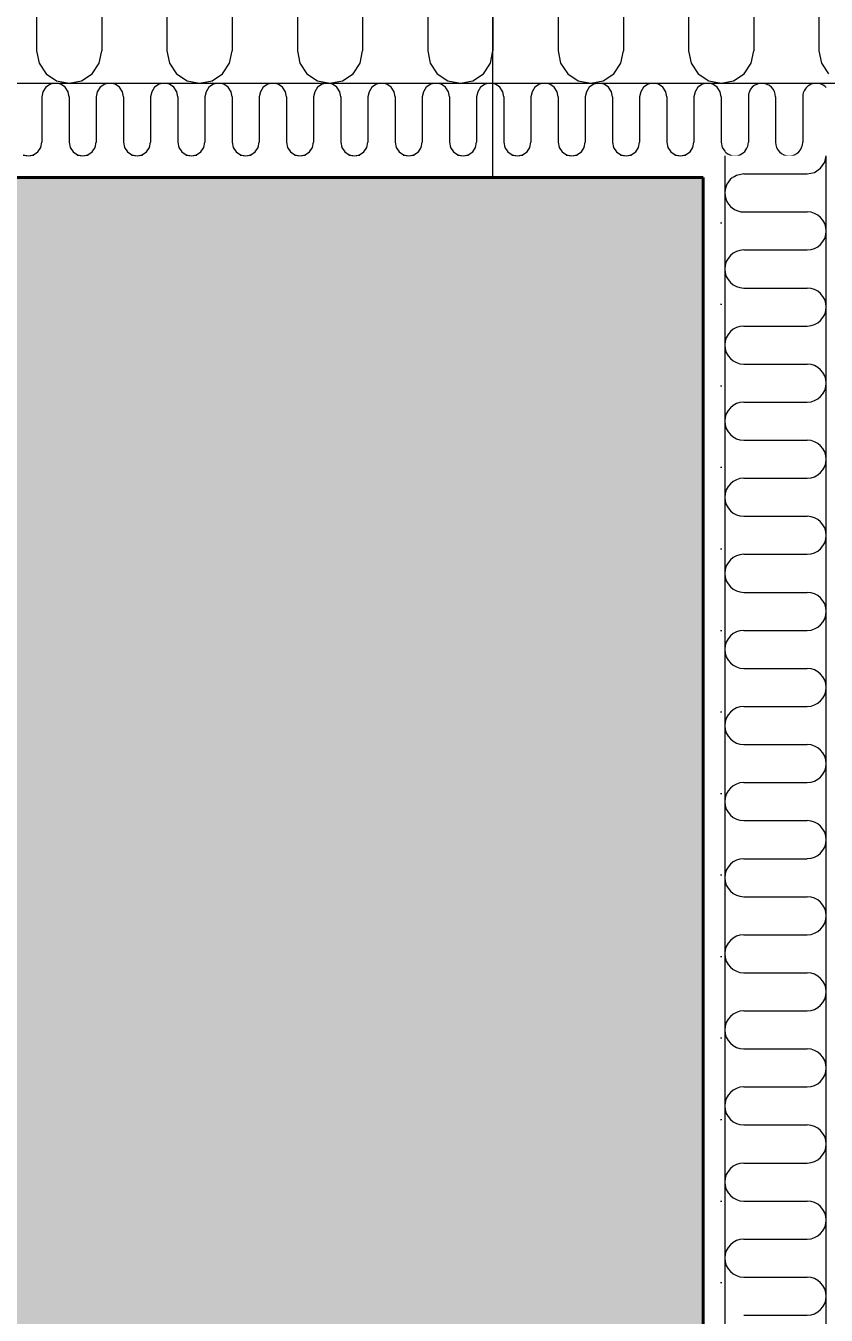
# Model space of a CAD drawing. Header units: millimetres. Extents: x -3100 to 17162, y -19566 to 10100.
# Drawn here: x 12233 to 12785, y 6615 to 7505 of the extents above; entities that cross this region are included whole.
import ezdxf

# ---------------------------------------------------------------- set-up
doc = ezdxf.new("R2010")
doc.units = ezdxf.units.MM
doc.header["$MEASUREMENT"] = 0
doc.linetypes.add('Wipeout_Contour', pattern=[1000, 0, -1000])
for name, color, linetype in [('Konstrukce - svislé nosné', 7, 'Continuous'), ('Konstrukce – Dělicí čáry vrstev', 7, 'Continuous'), ('Kóty - SP', 7, 'Continuous'), ('Výplně – Řezové', 7, 'Continuous'), ('Zóny', 7, 'Continuous'), ('Zóny - razítko SP', 7, 'Continuous')]:
    doc.layers.add(name, color=color, linetype=linetype)
doc.styles.add('GENEROVANÝ_STYL_1', font='Arial.ttf')
doc.dimstyles.new('GENEROVANÝ_STYL__1', dxfattribs={"dimtxt": 134.999996, "dimasz": 114, "dimexe": 0.18, "dimexo": 0.0625, "dimgap": 0, "dimtad": 1, "dimtih": 1, "dimtoh": 1, "dimdec": 0, "dimzin": 0, "dimdsep": 46, "dimtxsty": 'GENEROVANÝ_STYL_1', "dimblk": 'ARROWHEAD_2', "dimblk1": 'ARROWHEAD_2', "dimblk2": 'ARROWHEAD_2', "dimcen": 0.09, "dimse1": 1, "dimse2": 1, "dimclrd": 256, "dimclre": 256, "dimclrt": 256, "dimazin": 0, "dimtfac": 1, "dimtdec": 4, "dimtmove": 0, "dimatfit": 3, "dimfxl": 1, "dimtolj": 1, "dimtzin": 0, "dimarcsym": 0})
doc.dimstyles.new('GENEROVANÝ_STYL__2', dxfattribs={"dimtxt": 134.999996, "dimasz": 114, "dimexe": 0.18, "dimexo": 0.0625, "dimgap": 0, "dimtad": 1, "dimdec": 0, "dimzin": 0, "dimdsep": 46, "dimtxsty": 'GENEROVANÝ_STYL_1', "dimblk": 'ARROWHEAD_2', "dimblk1": 'ARROWHEAD_2', "dimblk2": 'ARROWHEAD_2', "dimcen": 0.09, "dimse1": 1, "dimse2": 1, "dimclrd": 256, "dimclre": 256, "dimclrt": 256, "dimazin": 0, "dimtfac": 1, "dimtdec": 4, "dimtmove": 0, "dimatfit": 3, "dimfxl": 1, "dimtolj": 1, "dimtzin": 0, "dimarcsym": 0})
doc.dimstyles.new('GENEROVANÝ_STYL__3', dxfattribs={"dimtxt": 134.999996, "dimasz": 114, "dimexe": 0.18, "dimexo": 0.0625, "dimgap": 0, "dimtad": 1, "dimdec": 0, "dimzin": 0, "dimdsep": 46, "dimtxsty": 'GENEROVANÝ_STYL_1', "dimblk": 'ARROWHEAD_2', "dimblk1": 'ARROWHEAD_2', "dimblk2": 'ARROWHEAD_2', "dimcen": 0.09, "dimse1": 1, "dimse2": 1, "dimclrd": 256, "dimclre": 256, "dimclrt": 256, "dimazin": 0, "dimtfac": 1, "dimtdec": 4, "dimtmove": 2, "dimatfit": 3, "dimfxl": 1, "dimtolj": 1, "dimtzin": 0, "dimarcsym": 0})
pattern_1 = [(0, (0, 0), (0, 56.25), [0, -56.25])]

# ---------------------------------------------------------------- blocks, each defined once
blk = doc.blocks.new('Pokoj 1_1.06_4', base_point=(10597.23, 6203.97))
at = {"layer": 'Zóny', "linetype": 'Continuous', "lineweight": 0, "true_color": 0xffffff}
blk.add_hatch(color=7, dxfattribs=at).paths.add_polyline_path([(9000, 7400), (9000, 4350), (12700, 4350), (12700, 7400)])
blk = doc.blocks.new('*X48')
at = {"layer": 'Výplně – Řezové', "color": 53, "linetype": 'Continuous', "lineweight": 13, "true_color": 0xeccf4f}
for p, q in [((12731.25, 7455.625), (12731.25, 7424.375)), ((12750, 7455.625), (12750, 7424.375)), ((12768.75, 7455.625), (12768.75, 7424.375))]:
    blk.add_line(p, q, dxfattribs=at)
for centre, start, end in [((12740.625, 7455.625), 0, 180), ((12778.125, 7455.625), 42.835843, 180), ((12721.875, 7424.375), 222.831013, 0), ((12759.375, 7424.375), 180, 0)]:
    blk.add_arc(centre, 9.375, start, end, dxfattribs=at)
blk = doc.blocks.new('*X50')
at = {"layer": 'Výplně – Řezové', "color": 53, "linetype": 'Continuous', "lineweight": 13, "true_color": 0xeccf4f}
for p, q in [((12253.12, 7465), (12249.54, 7464.29)), ((12256.71, 7464.29), (12253.12, 7465)), ((12290.62, 7465), (12287.04, 7464.29)), ((12294.21, 7464.29), (12290.62, 7465)), ((12328.12, 7465), (12324.54, 7464.29)), ((12331.71, 7464.29), (12328.12, 7465)), ((12365.62, 7465), (12362.04, 7464.29)), ((12369.21, 7464.29), (12365.62, 7465)), ((12403.12, 7465), (12399.54, 7464.29)), ((12406.71, 7464.29), (12403.12, 7465)), ((12440.62, 7465), (12437.04, 7464.29)), ((12444.21, 7464.29), (12440.62, 7465)), ((12478.12, 7465), (12474.54, 7464.29)), ((12481.71, 7464.29), (12478.12, 7465)), ((12515.62, 7465), (12512.04, 7464.29)), ((12519.21, 7464.29), (12515.62, 7465)), ((12553.12, 7465), (12549.54, 7464.29)), ((12556.71, 7464.29), (12553.12, 7465)), ((12590.62, 7465), (12587.04, 7464.29)), ((12594.21, 7464.29), (12590.62, 7465)), ((12628.12, 7465), (12624.54, 7464.29)), ((12631.71, 7464.29), (12628.12, 7465)), ((12665.62, 7465), (12662.04, 7464.29)), ((12669.21, 7464.29), (12665.62, 7465)), ((12703.12, 7465), (12699.54, 7464.29)), ((12706.71, 7464.29), (12703.12, 7465)), ((12244.46, 7459.21), (12243.75, 7455.62)), ((12243.75, 7455.62), (12243.75, 7424.37)), ((12246.5, 7462.25), (12244.46, 7459.21)), ((12249.54, 7464.29), (12246.5, 7462.25)), ((12259.75, 7462.25), (12256.71, 7464.29)), ((12261.79, 7459.21), (12259.75, 7462.25)), ((12262.5, 7455.62), (12261.79, 7459.21)), ((12262.5, 7455.62), (12262.5, 7424.37)), ((12281.96, 7459.21), (12281.25, 7455.62)), ((12281.25, 7455.62), (12281.25, 7424.37)), ((12284, 7462.25), (12281.96, 7459.21)), ((12287.04, 7464.29), (12284, 7462.25)), ((12297.25, 7462.25), (12294.21, 7464.29)), ((12299.29, 7459.21), (12297.25, 7462.25)), ((12300, 7455.62), (12299.29, 7459.21)), ((12300, 7455.62), (12300, 7424.37)), ((12319.46, 7459.21), (12318.75, 7455.62)), ((12318.75, 7455.62), (12318.75, 7424.37)), ((12321.5, 7462.25), (12319.46, 7459.21)), ((12324.54, 7464.29), (12321.5, 7462.25)), ((12334.75, 7462.25), (12331.71, 7464.29)), ((12336.79, 7459.21), (12334.75, 7462.25)), ((12337.5, 7455.62), (12336.79, 7459.21)), ((12337.5, 7455.62), (12337.5, 7424.37)), ((12356.96, 7459.21), (12356.25, 7455.62)), ((12356.25, 7455.62), (12356.25, 7424.37)), ((12359, 7462.25), (12356.96, 7459.21)), ((12362.04, 7464.29), (12359, 7462.25)), ((12372.25, 7462.25), (12369.21, 7464.29)), ((12374.29, 7459.21), (12372.25, 7462.25)), ((12375, 7455.62), (12374.29, 7459.21)), ((12375, 7455.62), (12375, 7424.37)), ((12394.46, 7459.21), (12393.75, 7455.62)), ((12393.75, 7455.62), (12393.75, 7424.37)), ((12396.5, 7462.25), (12394.46, 7459.21)), ((12399.54, 7464.29), (12396.5, 7462.25)), ((12409.75, 7462.25), (12406.71, 7464.29)), ((12411.79, 7459.21), (12409.75, 7462.25)), ((12412.5, 7455.62), (12411.79, 7459.21)), ((12412.5, 7455.62), (12412.5, 7424.37)), ((12431.96, 7459.21), (12431.25, 7455.62)), ((12431.25, 7455.62), (12431.25, 7424.37)), ((12434, 7462.25), (12431.96, 7459.21)), ((12437.04, 7464.29), (12434, 7462.25)), ((12447.25, 7462.25), (12444.21, 7464.29)), ((12449.29, 7459.21), (12447.25, 7462.25)), ((12450, 7455.62), (12449.29, 7459.21)), ((12450, 7455.62), (12450, 7424.37)), ((12469.46, 7459.21), (12468.75, 7455.62)), ((12468.75, 7455.62), (12468.75, 7424.37)), ((12471.5, 7462.25), (12469.46, 7459.21)), ((12474.54, 7464.29), (12471.5, 7462.25)), ((12484.75, 7462.25), (12481.71, 7464.29)), ((12486.79, 7459.21), (12484.75, 7462.25)), ((12487.5, 7455.62), (12486.79, 7459.21)), ((12487.5, 7455.62), (12487.5, 7424.37)), ((12506.96, 7459.21), (12506.25, 7455.62)), ((12506.25, 7455.62), (12506.25, 7424.37)), ((12509, 7462.25), (12506.96, 7459.21)), ((12512.04, 7464.29), (12509, 7462.25)), ((12522.25, 7462.25), (12519.21, 7464.29)), ((12524.29, 7459.21), (12522.25, 7462.25)), ((12525, 7455.62), (12524.29, 7459.21)), ((12525, 7455.62), (12525, 7424.37)), ((12544.46, 7459.21), (12543.75, 7455.62)), ((12543.75, 7455.62), (12543.75, 7424.37)), ((12546.5, 7462.25), (12544.46, 7459.21)), ((12549.54, 7464.29), (12546.5, 7462.25)), ((12559.75, 7462.25), (12556.71, 7464.29)), ((12561.79, 7459.21), (12559.75, 7462.25)), ((12562.5, 7455.62), (12561.79, 7459.21)), ((12562.5, 7455.62), (12562.5, 7424.37)), ((12581.96, 7459.21), (12581.25, 7455.62)), ((12581.25, 7455.62), (12581.25, 7424.37)), ((12584, 7462.25), (12581.96, 7459.21)), ((12587.04, 7464.29), (12584, 7462.25)), ((12597.25, 7462.25), (12594.21, 7464.29)), ((12599.29, 7459.21), (12597.25, 7462.25)), ((12600, 7455.62), (12599.29, 7459.21)), ((12600, 7455.62), (12600, 7424.37)), ((12619.46, 7459.21), (12618.75, 7455.62)), ((12618.75, 7455.62), (12618.75, 7424.37)), ((12621.5, 7462.25), (12619.46, 7459.21)), ((12624.54, 7464.29), (12621.5, 7462.25)), ((12634.75, 7462.25), (12631.71, 7464.29)), ((12636.79, 7459.21), (12634.75, 7462.25)), ((12637.5, 7455.62), (12636.79, 7459.21)), ((12637.5, 7455.62), (12637.5, 7424.37)), ((12656.96, 7459.21), (12656.25, 7455.62)), ((12656.25, 7455.62), (12656.25, 7424.37)), ((12659, 7462.25), (12656.96, 7459.21)), ((12662.04, 7464.29), (12659, 7462.25)), ((12672.25, 7462.25), (12669.21, 7464.29)), ((12674.29, 7459.21), (12672.25, 7462.25)), ((12675, 7455.62), (12674.29, 7459.21)), ((12675, 7455.62), (12675, 7424.37)), ((12694.46, 7459.21), (12693.75, 7455.62)), ((12693.75, 7455.62), (12693.75, 7424.37)), ((12696.5, 7462.25), (12694.46, 7459.21)), ((12699.54, 7464.29), (12696.5, 7462.25)), ((12709.75, 7462.25), (12706.71, 7464.29)), ((12711.79, 7459.21), (12709.75, 7462.25)), ((12712.5, 7455.62), (12711.79, 7459.21)), ((12712.5, 7455.62), (12712.5, 7424.37)), ((12241, 7417.75), (12243.04, 7420.79)), ((12243.04, 7420.79), (12243.75, 7424.37)), ((12262.5, 7424.37), (12263.21, 7420.79)), ((12263.21, 7420.79), (12265.25, 7417.75)), ((12278.5, 7417.75), (12280.54, 7420.79)), ((12280.54, 7420.79), (12281.25, 7424.37)), ((12300, 7424.37), (12300.71, 7420.79)), ((12300.71, 7420.79), (12302.75, 7417.75)), ((12316, 7417.75), (12318.04, 7420.79)), ((12318.04, 7420.79), (12318.75, 7424.37)), ((12337.5, 7424.37), (12338.21, 7420.79)), ((12338.21, 7420.79), (12340.25, 7417.75)), ((12353.5, 7417.75), (12355.54, 7420.79)), ((12355.54, 7420.79), (12356.25, 7424.37)), ((12375, 7424.37), (12375.71, 7420.79)), ((12375.71, 7420.79), (12377.75, 7417.75)), ((12391, 7417.75), (12393.04, 7420.79)), ((12393.04, 7420.79), (12393.75, 7424.37)), ((12412.5, 7424.37), (12413.21, 7420.79)), ((12413.21, 7420.79), (12415.25, 7417.75)), ((12428.5, 7417.75), (12430.54, 7420.79)), ((12430.54, 7420.79), (12431.25, 7424.37)), ((12450, 7424.37), (12450.71, 7420.79)), ((12450.71, 7420.79), (12452.75, 7417.75)), ((12466, 7417.75), (12468.04, 7420.79)), ((12468.04, 7420.79), (12468.75, 7424.37)), ((12487.5, 7424.37), (12488.21, 7420.79)), ((12488.21, 7420.79), (12490.25, 7417.75)), ((12503.5, 7417.75), (12505.54, 7420.79)), ((12505.54, 7420.79), (12506.25, 7424.37)), ((12525, 7424.37), (12525.71, 7420.79)), ((12525.71, 7420.79), (12527.75, 7417.75)), ((12541, 7417.75), (12543.04, 7420.79)), ((12543.04, 7420.79), (12543.75, 7424.37)), ((12562.5, 7424.37), (12563.21, 7420.79)), ((12563.21, 7420.79), (12565.25, 7417.75)), ((12578.5, 7417.75), (12580.54, 7420.79)), ((12580.54, 7420.79), (12581.25, 7424.37)), ((12600, 7424.37), (12600.71, 7420.79)), ((12600.71, 7420.79), (12602.75, 7417.75)), ((12616, 7417.75), (12618.04, 7420.79)), ((12618.04, 7420.79), (12618.75, 7424.37)), ((12637.5, 7424.37), (12638.21, 7420.79)), ((12638.21, 7420.79), (12640.25, 7417.75)), ((12653.5, 7417.75), (12655.54, 7420.79)), ((12655.54, 7420.79), (12656.25, 7424.37)), ((12675, 7424.37), (12675.71, 7420.79)), ((12675.71, 7420.79), (12677.75, 7417.75)), ((12691, 7417.75), (12693.04, 7420.79)), ((12693.04, 7420.79), (12693.75, 7424.37)), ((12712.5, 7424.37), (12713.21, 7420.79)), ((12713.21, 7420.79), (12715, 7418.11)), ((12230.79, 7415.71), (12234.37, 7415)), ((12234.37, 7415), (12237.96, 7415.71)), ((12237.96, 7415.71), (12241, 7417.75)), ((12265.25, 7417.75), (12268.29, 7415.71)), ((12268.29, 7415.71), (12271.87, 7415)), ((12271.87, 7415), (12275.46, 7415.71)), ((12275.46, 7415.71), (12278.5, 7417.75)), ((12302.75, 7417.75), (12305.79, 7415.71)), ((12305.79, 7415.71), (12309.37, 7415)), ((12309.37, 7415), (12312.96, 7415.71)), ((12312.96, 7415.71), (12316, 7417.75)), ((12340.25, 7417.75), (12343.29, 7415.71)), ((12343.29, 7415.71), (12346.87, 7415)), ((12346.87, 7415), (12350.46, 7415.71)), ((12350.46, 7415.71), (12353.5, 7417.75)), ((12377.75, 7417.75), (12380.79, 7415.71)), ((12380.79, 7415.71), (12384.37, 7415)), ((12384.37, 7415), (12387.96, 7415.71)), ((12387.96, 7415.71), (12391, 7417.75)), ((12415.25, 7417.75), (12418.29, 7415.71)), ((12418.29, 7415.71), (12421.87, 7415)), ((12421.87, 7415), (12425.46, 7415.71)), ((12425.46, 7415.71), (12428.5, 7417.75)), ((12452.75, 7417.75), (12455.79, 7415.71)), ((12455.79, 7415.71), (12459.37, 7415)), ((12459.37, 7415), (12462.96, 7415.71)), ((12462.96, 7415.71), (12466, 7417.75)), ((12490.25, 7417.75), (12493.29, 7415.71)), ((12493.29, 7415.71), (12496.87, 7415)), ((12496.87, 7415), (12500.46, 7415.71)), ((12500.46, 7415.71), (12503.5, 7417.75)), ((12527.75, 7417.75), (12530.79, 7415.71)), ((12530.79, 7415.71), (12534.37, 7415)), ((12534.37, 7415), (12537.96, 7415.71)), ((12537.96, 7415.71), (12541, 7417.75)), ((12565.25, 7417.75), (12568.29, 7415.71)), ((12568.29, 7415.71), (12571.87, 7415)), ((12571.87, 7415), (12575.46, 7415.71)), ((12575.46, 7415.71), (12578.5, 7417.75)), ((12602.75, 7417.75), (12605.79, 7415.71)), ((12605.79, 7415.71), (12609.37, 7415)), ((12609.37, 7415), (12612.96, 7415.71)), ((12612.96, 7415.71), (12616, 7417.75)), ((12640.25, 7417.75), (12643.29, 7415.71)), ((12643.29, 7415.71), (12646.87, 7415)), ((12646.87, 7415), (12650.46, 7415.71)), ((12650.46, 7415.71), (12653.5, 7417.75)), ((12677.75, 7417.75), (12680.79, 7415.71)), ((12680.79, 7415.71), (12684.37, 7415)), ((12684.37, 7415), (12687.96, 7415.71)), ((12687.96, 7415.71), (12691, 7417.75))]:
    blk.add_line(p, q, dxfattribs=at)
blk = doc.blocks.new('*X62')
at = {"layer": 'Výplně – Řezové', "color": 53, "linetype": 'Continuous', "lineweight": 13, "true_color": 0xeccf4f}
for p, q in [((12240, 7562.5), (12240, 7487.5)), ((12285, 7562.5), (12285, 7487.5)), ((12330, 7562.5), (12330, 7487.5)), ((12375, 7562.5), (12375, 7487.5)), ((12420, 7562.5), (12420, 7487.5)), ((12465, 7562.5), (12465, 7487.5)), ((12510, 7562.5), (12510, 7487.5)), ((12555, 7562.5), (12555, 7487.5)), ((12600, 7562.5), (12600, 7487.5)), ((12645, 7562.5), (12645, 7487.5)), ((12690, 7562.5), (12690, 7487.5)), ((12735, 7562.5), (12735, 7487.5)), ((12780, 7562.5), (12780, 7487.5)), ((12240, 7487.5), (12241.71, 7478.89)), ((12283.29, 7478.89), (12285, 7487.5)), ((12330, 7487.5), (12331.71, 7478.89)), ((12373.29, 7478.89), (12375, 7487.5)), ((12420, 7487.5), (12421.71, 7478.89)), ((12463.29, 7478.89), (12465, 7487.5)), ((12510, 7487.5), (12511.71, 7478.89)), ((12553.29, 7478.89), (12555, 7487.5)), ((12600, 7487.5), (12601.71, 7478.89)), ((12643.29, 7478.89), (12645, 7487.5)), ((12690, 7487.5), (12691.71, 7478.89)), ((12733.29, 7478.89), (12735, 7487.5)), ((12780, 7487.5), (12781.71, 7478.89)), ((12241.71, 7478.89), (12246.59, 7471.59)), ((12278.41, 7471.59), (12283.29, 7478.89)), ((12331.71, 7478.89), (12336.59, 7471.59)), ((12368.41, 7471.59), (12373.29, 7478.89)), ((12421.71, 7478.89), (12426.59, 7471.59)), ((12458.41, 7471.59), (12463.29, 7478.89)), ((12511.71, 7478.89), (12516.59, 7471.59)), ((12548.41, 7471.59), (12553.29, 7478.89)), ((12601.71, 7478.89), (12606.59, 7471.59)), ((12638.41, 7471.59), (12643.29, 7478.89)), ((12691.71, 7478.89), (12696.59, 7471.59)), ((12728.41, 7471.59), (12733.29, 7478.89)), ((12781.71, 7478.89), (12786.59, 7471.59)), ((12246.59, 7471.59), (12253.89, 7466.71)), ((12253.89, 7466.71), (12262.5, 7465)), ((12262.5, 7465), (12271.11, 7466.71)), ((12271.11, 7466.71), (12278.41, 7471.59)), ((12336.59, 7471.59), (12343.89, 7466.71)), ((12343.89, 7466.71), (12352.5, 7465)), ((12352.5, 7465), (12361.11, 7466.71)), ((12361.11, 7466.71), (12368.41, 7471.59)), ((12426.59, 7471.59), (12433.89, 7466.71)), ((12433.89, 7466.71), (12442.5, 7465)), ((12442.5, 7465), (12451.11, 7466.71)), ((12451.11, 7466.71), (12458.41, 7471.59)), ((12516.59, 7471.59), (12523.89, 7466.71)), ((12523.89, 7466.71), (12532.5, 7465)), ((12532.5, 7465), (12541.11, 7466.71)), ((12541.11, 7466.71), (12548.41, 7471.59)), ((12606.59, 7471.59), (12613.89, 7466.71)), ((12613.89, 7466.71), (12622.5, 7465)), ((12622.5, 7465), (12631.11, 7466.71)), ((12631.11, 7466.71), (12638.41, 7471.59)), ((12696.59, 7471.59), (12703.89, 7466.71)), ((12703.89, 7466.71), (12712.5, 7465)), ((12712.5, 7465), (12721.11, 7466.71)), ((12721.11, 7466.71), (12728.41, 7471.59))]:
    blk.add_line(p, q, dxfattribs=at)
blk = doc.blocks.new('Zeď_3', base_point=(0, 7400))
at = {"color": 254, "linetype": 'Wipeout_Contour', "lineweight": 0, "ltscale": 58835.588637}
blk.add_wipeout([(12700, 7400), (12715, 7400), (12715, 7415), (12700, 7415)], dxfattribs=at).dxf.layer = 'Výplně – Řezové'
at = {"color": 254, "linetype": 'Wipeout_Contour', "lineweight": 0, "ltscale": 59129.573734}
blk.add_wipeout([(12785, 7400), (12800, 7400), (12800, 7415), (12785, 7415)], dxfattribs=at).dxf.layer = 'Výplně – Řezové'
at = {"layer": 'Výplně – Řezové', "linetype": 'Continuous', "lineweight": 13, "true_color": 0xa8a8a8}
h = blk.add_hatch(dxfattribs=at)
h.set_pattern_fill('Sádra', color=253, style=0, pattern_type=2)
h.set_pattern_definition(pattern_1)
h.paths.add_polyline_path([(12700, 7400), (12715, 7400), (12715, 7415), (12700, 7415)])
h = blk.add_hatch(dxfattribs=at)
h.set_pattern_fill('Sádra', color=253, style=0, pattern_type=2)
h.set_pattern_definition(pattern_1)
h.paths.add_polyline_path([(12785, 7400), (12800, 7400), (12800, 7415), (12785, 7415)])
at = {"color": 254, "linetype": 'Wipeout_Contour', "lineweight": 0, "ltscale": 59048.02719}
blk.add_wipeout([(12715, 7415), (12785, 7415), (12785, 7465), (12715, 7465)], dxfattribs=at).dxf.layer = 'Výplně – Řezové'
at = {"color": 254, "linetype": 'Wipeout_Contour', "lineweight": 0, "ltscale": 55350.37161}
blk.add_wipeout([(12700, 7415), (10650, 7415), (10650, 7400), (12700, 7400)], dxfattribs=at).dxf.layer = 'Výplně – Řezové'
at = {"layer": 'Výplně – Řezové', "linetype": 'Continuous', "lineweight": 13, "true_color": 0xa8a8a8}
h = blk.add_hatch(dxfattribs=at)
h.set_pattern_fill('Sádra', color=253, style=0, pattern_type=2)
h.set_pattern_definition(pattern_1)
h.paths.add_polyline_path([(12700, 7415), (10650, 7415), (10650, 7400), (12700, 7400)])
at = {"layer": 'Konstrukce - svislé nosné', "color": 7, "linetype": 'Continuous', "lineweight": 40, "flags": 128}
blk.add_lwpolyline([(10650, 7400), (12700, 7400)], dxfattribs=at)
at = {"layer": 'Konstrukce – Dělicí čáry vrstev', "color": 7, "linetype": 'Continuous', "lineweight": 13}
blk.add_line((12785, 7400), (12785, 7415), dxfattribs=at)
at = {"layer": 'Konstrukce - svislé nosné', "color": 7, "lineweight": 40}
blk.add_blockref('*X48', (0, 0), dxfattribs=at)
at = {"color": 254, "linetype": 'Wipeout_Contour', "lineweight": 0, "ltscale": 55446.289663}
blk.add_wipeout([(12715, 7465), (10650, 7465), (10650, 7415), (12715, 7415)], dxfattribs=at).dxf.layer = 'Výplně – Řezové'
at = {"layer": 'Konstrukce – Dělicí čáry vrstev', "color": 7, "linetype": 'Continuous', "lineweight": 13}
blk.add_line((12715, 7415), (12715, 7400), dxfattribs=at)
at = {"layer": 'Konstrukce - svislé nosné', "color": 7, "lineweight": 40}
blk.add_blockref('*X50', (0, 0), dxfattribs=at)
at = {"color": 254, "linetype": 'Wipeout_Contour', "lineweight": 0, "ltscale": 58160.201248}
blk.add_wipeout([(10650, 7465), (14165, 7465), (14165, 7585), (10650, 7585)], dxfattribs=at).dxf.layer = 'Výplně – Řezové'
at = {"layer": 'Konstrukce – Dělicí čáry vrstev', "color": 7, "linetype": 'Continuous', "lineweight": 13}
blk.add_line((10650, 7465), (14165, 7465), dxfattribs=at)
at = {"layer": 'Konstrukce - svislé nosné', "color": 7, "lineweight": 40}
blk.add_blockref('*X62', (0, 0), dxfattribs=at)
blk = doc.blocks.new('*X300')
at = {"layer": 'Výplně – Řezové', "color": 53, "linetype": 'Continuous', "lineweight": 13, "true_color": 0xeccf4f}
for p, q in [((12784, 7410.6), (12784.88, 7415)), ((12728.12, 7402.5), (12723.1, 7401.5)), ((12728.12, 7402.5), (12771.87, 7402.5)), ((12771.87, 7402.5), (12776.9, 7403.5)), ((12776.9, 7403.5), (12781.16, 7406.34)), ((12781.16, 7406.34), (12784, 7410.6)), ((12723.1, 7401.5), (12720.86, 7400))]:
    blk.add_line(p, q, dxfattribs=at)
blk = doc.blocks.new('*X301')
at = {"layer": 'Výplně – Řezové', "color": 53, "linetype": 'Continuous', "lineweight": 13, "true_color": 0xeccf4f}
for p, q in [((12728.12, 7376.25), (12771.87, 7376.25)), ((12728.12, 7350), (12771.87, 7350)), ((12728.12, 7323.75), (12771.87, 7323.75)), ((12728.12, 7297.5), (12771.87, 7297.5)), ((12728.12, 7271.25), (12771.87, 7271.25)), ((12728.12, 7245), (12771.87, 7245)), ((12728.12, 7218.75), (12771.87, 7218.75)), ((12728.12, 7192.5), (12771.87, 7192.5)), ((12728.12, 7166.25), (12771.87, 7166.25)), ((12728.12, 7140), (12771.87, 7140)), ((12728.12, 7113.75), (12771.87, 7113.75)), ((12728.12, 7087.5), (12771.87, 7087.5)), ((12728.12, 7061.25), (12771.87, 7061.25)), ((12728.12, 7035), (12771.87, 7035)), ((12728.12, 7008.75), (12771.87, 7008.75)), ((12728.12, 6982.5), (12771.87, 6982.5)), ((12728.12, 6956.25), (12771.87, 6956.25)), ((12728.12, 6930), (12771.87, 6930)), ((12728.12, 6903.75), (12771.87, 6903.75)), ((12728.12, 6877.5), (12771.87, 6877.5)), ((12728.12, 6851.25), (12771.87, 6851.25)), ((12728.12, 6825), (12771.87, 6825)), ((12728.12, 6798.75), (12771.87, 6798.75)), ((12728.12, 6772.5), (12771.87, 6772.5)), ((12728.12, 6746.25), (12771.87, 6746.25)), ((12728.12, 6720), (12771.87, 6720)), ((12728.12, 6693.75), (12771.87, 6693.75)), ((12728.12, 6667.5), (12771.87, 6667.5)), ((12728.12, 6641.25), (12771.87, 6641.25)), ((12728.12, 6615), (12771.87, 6615))]:
    blk.add_line(p, q, dxfattribs=at)
for centre, start, end in [((12728.12, 7389.38), 125.95057, 270), ((12771.87, 7363.13), 270, 90), ((12728.12, 7336.88), 90, 270), ((12771.87, 7310.63), 270, 90), ((12728.12, 7284.38), 90, 270), ((12771.87, 7258.13), 270, 90), ((12728.12, 7231.88), 90, 270), ((12771.87, 7205.63), 270, 90), ((12728.12, 7179.38), 90, 270), ((12771.87, 7153.13), 270, 90), ((12728.12, 7126.88), 90, 270), ((12771.87, 7100.63), 270, 90), ((12728.12, 7074.38), 90, 270), ((12771.87, 7048.13), 270, 90), ((12728.12, 7021.88), 90, 270), ((12771.87, 6995.63), 270, 90), ((12728.12, 6969.38), 90, 270), ((12771.87, 6943.13), 270, 90), ((12728.12, 6916.88), 90, 270), ((12771.87, 6890.63), 270, 90), ((12728.12, 6864.38), 90, 270), ((12771.87, 6838.13), 270, 90), ((12728.12, 6811.88), 90, 270), ((12771.87, 6785.63), 270, 90), ((12728.12, 6759.38), 90, 270), ((12771.87, 6733.13), 270, 90), ((12728.12, 6706.88), 90, 270), ((12771.87, 6680.63), 270, 90), ((12728.12, 6654.38), 90, 270), ((12771.87, 6628.13), 270, 90)]:
    blk.add_arc(centre, 13.12, start, end, dxfattribs=at)
blk = doc.blocks.new('Zeď_24', base_point=(12800, 4200))
at = {"color": 254, "linetype": 'Wipeout_Contour', "lineweight": 0, "ltscale": 58982.557745}
blk.add_wipeout([(12715, 7400), (12785, 7400), (12785, 7415), (12715, 7415)], dxfattribs=at).dxf.layer = 'Výplně – Řezové'
at = {"layer": 'Konstrukce - svislé nosné', "color": 7, "lineweight": 40}
blk.add_blockref('*X300', (0, 0), dxfattribs=at)
at = {"color": 254, "linetype": 'Wipeout_Contour', "lineweight": 0, "ltscale": 56272.999829}
blk.add_wipeout([(12715, 4350), (12715, 7400), (12700, 7400), (12700, 4350)], dxfattribs=at).dxf.layer = 'Výplně – Řezové'
at = {"layer": 'Výplně – Řezové', "linetype": 'Continuous', "lineweight": 13, "true_color": 0xa8a8a8}
h = blk.add_hatch(dxfattribs=at)
h.set_pattern_fill('Sádra', color=253, style=0, pattern_type=2)
h.set_pattern_definition(pattern_1)
h.paths.add_polyline_path([(12715, 4350), (12715, 7400), (12700, 7400), (12700, 4350)])
at = {"layer": 'Konstrukce - svislé nosné', "color": 7, "linetype": 'Continuous', "lineweight": 40, "flags": 128}
blk.add_lwpolyline([(12700, 7400), (12700, 4350)], dxfattribs=at)
at = {"color": 254, "linetype": 'Wipeout_Contour', "lineweight": 0, "ltscale": 69964.200851}
blk.add_wipeout([(12800, 4215), (12800, 7400), (12785, 7400), (12785, 4222.5), (12790, 4215)], dxfattribs=at).dxf.layer = 'Výplně – Řezové'
at = {"layer": 'Výplně – Řezové', "linetype": 'Continuous', "lineweight": 13, "true_color": 0xa8a8a8}
h = blk.add_hatch(dxfattribs=at)
h.set_pattern_fill('Sádra', color=253, style=0, pattern_type=2)
h.set_pattern_definition(pattern_1)
h.paths.add_polyline_path([(12800, 4215), (12800, 7400), (12785, 7400), (12785, 4222.5), (12790, 4215)])
at = {"color": 254, "linetype": 'Wipeout_Contour', "lineweight": 0, "ltscale": 56417.272316}
blk.add_wipeout([(12785, 4335), (12785, 7400), (12715, 7400), (12715, 4335)], dxfattribs=at).dxf.layer = 'Výplně – Řezové'
at = {"layer": 'Konstrukce – Dělicí čáry vrstev', "color": 7, "linetype": 'Continuous', "lineweight": 13}
for p, q in [((12715, 7415), (12715, 7400)), ((12785, 7400), (12785, 7415)), ((12715, 7400), (12715, 4350)), ((12785, 4335), (12785, 7400))]:
    blk.add_line(p, q, dxfattribs=at)
at = {"layer": 'Konstrukce - svislé nosné', "color": 7, "lineweight": 40}
blk.add_blockref('*X301', (0, 0), dxfattribs=at)
blk = doc.blocks.new('*D388')
at = {"layer": 'Kóty - SP', "color": 146, "linetype": 'Continuous', "lineweight": 13, "true_color": 0x1a4f6e}
for p, q in [((13239.65, 7443.3), (13389.65, 7356.7)), ((13427.15, 7400), (13202.15, 7400)), ((13314.65, 4200), (13314.65, 7400)), ((13239.65, 4243.3), (13389.65, 4156.7)), ((13427.15, 4200), (13202.15, 4200)), ((13314.65, -5080), (13314.65, 4200))]:
    blk.add_line(p, q, dxfattribs=at)
at = {"layer": 'Kóty - SP', "color": 146, "lineweight": 13, "true_color": 0x1a4f6e, "insert": (13287.65, 5568.35), "char_height": 135, "attachment_point": 7, "rotation": 90, "style": 'GENEROVANÝ_STYL_1'}
blk.add_mtext('\\A1;{\\pql;\\fArial|b0|i0|c0|p0;\\W1.000000;3\xa0200}', dxfattribs=at)
blk = doc.blocks.new('ARROWHEAD_2')
at = {"color": 0, "linetype": 'Continuous', "lineweight": 0}
for p, q in [((-0.3781, -0.655), (0.3781, 0.655)), ((0, 0), (-1, 0))]:
    blk.add_line(p, q, dxfattribs=at)
blk = doc.blocks.new('*D389')
at = {"layer": 'Kóty - SP', "color": 146, "linetype": 'Continuous', "lineweight": 13, "true_color": 0x1a4f6e}
for p, q in [((13314.65, 7760), (13314.65, 7833.35)), ((13389.65, 7716.7), (13239.65, 7803.3)), ((13427.15, 7760), (13202.15, 7760)), ((13314.65, 7400), (13314.65, 7760)), ((13239.65, 7443.3), (13389.65, 7356.7)), ((13427.15, 7400), (13202.15, 7400))]:
    blk.add_line(p, q, dxfattribs=at)
at = {"layer": 'Kóty - SP', "color": 146, "lineweight": 13, "true_color": 0x1a4f6e, "insert": (13287.65, 7804.86), "char_height": 135, "attachment_point": 7, "rotation": 90, "style": 'GENEROVANÝ_STYL_1'}
blk.add_mtext('\\A1;{\\pql;\\fArial|b0|i0|c0|p0;\\W1.000000;360}', dxfattribs=at)
blk = doc.blocks.new('*D434')
at = {"layer": 'Kóty - SP', "color": 146, "linetype": 'Continuous', "lineweight": 13, "true_color": 0x1a4f6e}
for p, q in [((9000, 6318.14), (9000, 6543.14)), ((12700, 6318.14), (12700, 6543.14)), ((9043.3, 6505.64), (8956.7, 6355.64)), ((12743.3, 6505.64), (12656.7, 6355.64)), ((9000, 6430.64), (12700, 6430.64))]:
    blk.add_line(p, q, dxfattribs=at)
at = {"layer": 'Kóty - SP', "color": 146, "lineweight": 13, "true_color": 0x1a4f6e, "char_height": 135, "attachment_point": 7, "style": 'GENEROVANÝ_STYL_1'}
for s, insert in [('\\A1;{\\pql;\\fArial|b0|i0|c0|p0;\\W1.000000;150}', (9027.86, 6457.64)), ('\\A1;{\\pql;\\fArial|b0|i0|c0|p0;\\W1.000000;3\xa0700}', (10832.55, 6457.64)), ('\\A1;{\\pql;\\fArial|b0|i0|c0|p0;\\W1.000000;100}', (12347.75, 6457.64))]:
    blk.add_mtext(s, dxfattribs=dict(at, insert=insert))
blk = doc.blocks.new('*D436')
at = {"layer": 'Kóty - SP', "color": 146, "linetype": 'Continuous', "lineweight": 13, "true_color": 0x1a4f6e}
for p, q in [((12800, 6318.14), (12800, 6543.14)), ((14100, 6318.14), (14100, 6543.14)), ((12843.3, 6505.64), (12756.7, 6355.64)), ((14143.3, 6505.64), (14056.7, 6355.64)), ((12800, 6430.64), (14100, 6430.64))]:
    blk.add_line(p, q, dxfattribs=at)
at = {"layer": 'Kóty - SP', "color": 146, "lineweight": 13, "true_color": 0x1a4f6e, "insert": (13218.35, 6457.64), "char_height": 135, "attachment_point": 7, "style": 'GENEROVANÝ_STYL_1'}
blk.add_mtext('\\A1;{\\pql;\\fArial|b0|i0|c0|p0;\\W1.000000;1\xa0300}', dxfattribs=at)
blk = doc.blocks.new('*D456')
at = {"layer": 'Kóty - SP', "color": 146, "linetype": 'Continuous', "lineweight": 13, "true_color": 0x1a4f6e}
for p, q in [((11672.88, 7400), (11672.88, 7473.35)), ((11747.88, 7356.7), (11597.88, 7443.3)), ((11785.38, 7400), (11560.38, 7400)), ((11672.88, 4350), (11672.88, 7400)), ((11597.88, 4393.3), (11747.88, 4306.7)), ((11785.38, 4350), (11560.38, 4350))]:
    blk.add_line(p, q, dxfattribs=at)
at = {"layer": 'Kóty - SP', "color": 146, "lineweight": 13, "true_color": 0x1a4f6e, "insert": (11645.88, 5643.35), "char_height": 135, "attachment_point": 7, "rotation": 90, "style": 'GENEROVANÝ_STYL_1'}
blk.add_mtext('\\A1;{\\pql;\\fArial|b0|i0|c0|p0;\\W1.000000;3\xa0050}', dxfattribs=at)
blk = doc.blocks.new('Popiska_1', base_point=(12555, 7400))
at = {"layer": 'Zóny - razítko SP', "color": 146, "linetype": 'Continuous', "lineweight": 13, "true_color": 0x1a4f6e}
blk.add_line((12555, 7400), (12555, 7925), dxfattribs=at)
at = {"layer": 'Zóny - razítko SP', "color": 146, "linetype": 'Continuous', "lineweight": 13, "true_color": 0x1a4f6e, "flags": 128}
blk.add_lwpolyline([(12329.18, 8031.07), (12390.42, 7925), (12719.58, 7925), (12780.82, 8031.07), (12719.58, 8137.15), (12390.42, 8137.15)], close=True, dxfattribs=at)
at = {"layer": 'Zóny - razítko SP', "color": 146, "lineweight": 13, "true_color": 0x1a4f6e, "insert": (12555, 8106.29), "char_height": 135, "attachment_point": 2, "style": 'GENEROVANÝ_STYL_1'}
blk.add_mtext('\\A1;{\\pqc;\\pt0,4000;\\fArial|b0|i0|c0|p0;\\W1.000000;W6\\fArial|b0|i0|c0|p0;\\W1.000000;\\A1{\\H.66x;\\S^  ;}\\fArial|b0|i0|c0|p0;\\W1.000000;\\fArial|b0|i0|c0|p0;\\W1.000000;\\A1{\\H.66x;\\S^  ;}\\fArial|b0|i0|c0|p0;\\W1.000000; \\fArial|b0|i0|c0|p0;\\W1.000000;\\fArial|b0|i0|c0|p0;\\W1.000000;\\fArial|b0|i0|c0|p0;\\W1.000000;\\fArial|b0|i0|c0|p0;\\W1.000000;\\fArial|b0|i0|c0|p0;\\W1.000000;\\fArial|b0|i0|c0|p0;\\W1.000000;\\fArial|b0|i0|c0|p0;\\W1.000000;\\fArial|b0|i0|c0|p0;\\W1.000000;\\fArial|b0|i0|c0|p0;\\W1.000000;\\fArial|b0|i0|c0|p0;\\W1.000000;\\fArial|b0|i0|c0|p0;\\W1.000000;\\fArial|b0|i0|c0|p0;\\W1.000000;\\fArial|b0|i0|c0|p0;\\W1.000000;\\fArial|b0|i0|c0|p0;\\W1.000000;\\fArial|b0|i0|c0|p0;\\W1.000000;\\fArial|b0|i0|c0|p0;\\W1.000000;\\fArial|b0|i0|c0|p0;\\W1.000000;\\fArial|b0|i0|c0|p0;\\W1.000000;\\fArial|b0|i0|c0|p0;\\W1.000000;\\fArial|b0|i0|c0|p0;\\W1.000000;\\fArial|b0|i0|c0|p0;\\W1.000000;\\fArial|b0|i0|c0|p0;\\W1.000000;\\fArial|b0|i0|c0|p0;\\W1.000000;\\fArial|b0|i0|c0|p0;\\W1.000000;\\fArial|b0|i0|c0|p0;\\W1.000000;\\fArial|b0|i0|c0|p0;\\W1.000000;\\fArial|b0|i0|c0|p0;\\W1.000000;\\fArial|b0|i0|c0|p0;\\W1.000000;\\fArial|b0|i0|c0|p0;\\W1.000000;\\fArial|b0|i0|c0|p0;\\W1.000000;\\fArial|b0|i0|c0|p0;\\W1.000000;\\fArial|b0|i0|c0|p0;\\W1.000000;\\fArial|b0|i0|c0|p0;\\W1.000000;\\fArial|b0|i0|c0|p0;\\W1.000000;\\fArial|b0|i0|c0|p0;\\W1.000000;\\fArial|b0|i0|c0|p0;\\W1.000000;\\fArial|b0|i0|c0|p0;\\W1.000000;\\fArial|b0|i0|c0|p0;\\W1.000000;\\fArial|b0|i0|c0|p0;\\W1.000000;\\fArial|b0|i0|c0|p0;\\W1.000000;\\fArial|b0|i0|c0|p0;\\W1.000000;\\fArial|b0|i0|c0|p0;\\W1.000000;\\fArial|b0|i0|c0|p0;\\W1.000000;}', dxfattribs=at)

msp = doc.modelspace()

# ---------------------------------------------------------------- linework, layer by layer
at = {"layer": 'Zóny', "color": 7, "linetype": 'Continuous', "lineweight": 0, "true_color": 0xffffff, "flags": 128}
msp.add_lwpolyline([(9000, 7400), (9000, 4350), (12700, 4350), (12700, 7400)], close=True, dxfattribs=at)

# ---------------------------------------------------------------- block references
at = {"layer": 'Zóny', "color": 7, "linetype": 'Continuous', "lineweight": 20}
msp.add_blockref('Pokoj 1_1.06_4', (10597.23, 6203.97), dxfattribs=at)

# ---------------------------------------------------------------- next in the draw order: block references
at = {"layer": 'Konstrukce - svislé nosné', "color": 7, "lineweight": 40}
msp.add_blockref('Zeď_3', (0, 7400), dxfattribs=at)

# ---------------------------------------------------------------- next in the draw order: block references
msp.add_blockref('Zeď_24', (12800, 4200), dxfattribs=at)

# ---------------------------------------------------------------- next in the draw order: block references
at = {"layer": 'Zóny - razítko SP', "color": 7, "linetype": 'Continuous', "lineweight": 13}
msp.add_blockref('Popiska_1', (12555, 7400), dxfattribs=at)

# ---------------------------------------------------------------- next in the draw order: dimensions: what is measured, and where the dimension line sits
at = {"layer": 'Kóty - SP', "color": 146, "linetype": 'Continuous', "lineweight": 13, "true_color": 0x1a4f6e}
for base, p1, p2, dimstyle, picture, middle in [((13314.65, 7760), (7050, 7400), (7050, 7760), 'GENEROVANÝ_STYL__3', '*D389', (13220.15, 7963.81)), ((11672.88, 7400), (7900, 4350), (12700, 7400), 'GENEROVANÝ_STYL__2', '*D456', (11578.38, 5881.77)), ((13314.65, 7400), (12800, 4200), (7050, 7400), 'GENEROVANÝ_STYL__2', '*D388', (13220.15, 5806.77))]:
    dim = msp.add_linear_dim(base=base, p1=p1, p2=p2, angle=90, dimstyle=dimstyle, dxfattribs=at)
    dim.commit()
    dim.dimension.update_dxf_attribs({"geometry": picture, "text_midpoint": middle, "dimtype": 160, "text_rotation": 90})
for base, p1, p2, picture, middle in [((12700, 6430.64), (9000, 5150), (12700, 5875), '*D434', (11070.98, 6525.14)), ((14100, 6430.64), (12800, 5800), (14100, -850), '*D436', (13456.77, 6525.14))]:
    dim = msp.add_linear_dim(base=base, p1=p1, p2=p2, dimstyle='GENEROVANÝ_STYL__1', dxfattribs=at)
    dim.commit()
    dim.dimension.update_dxf_attribs({"geometry": picture, "text_midpoint": middle, "dimtype": 160})

doc.saveas('drawing.dxf')
